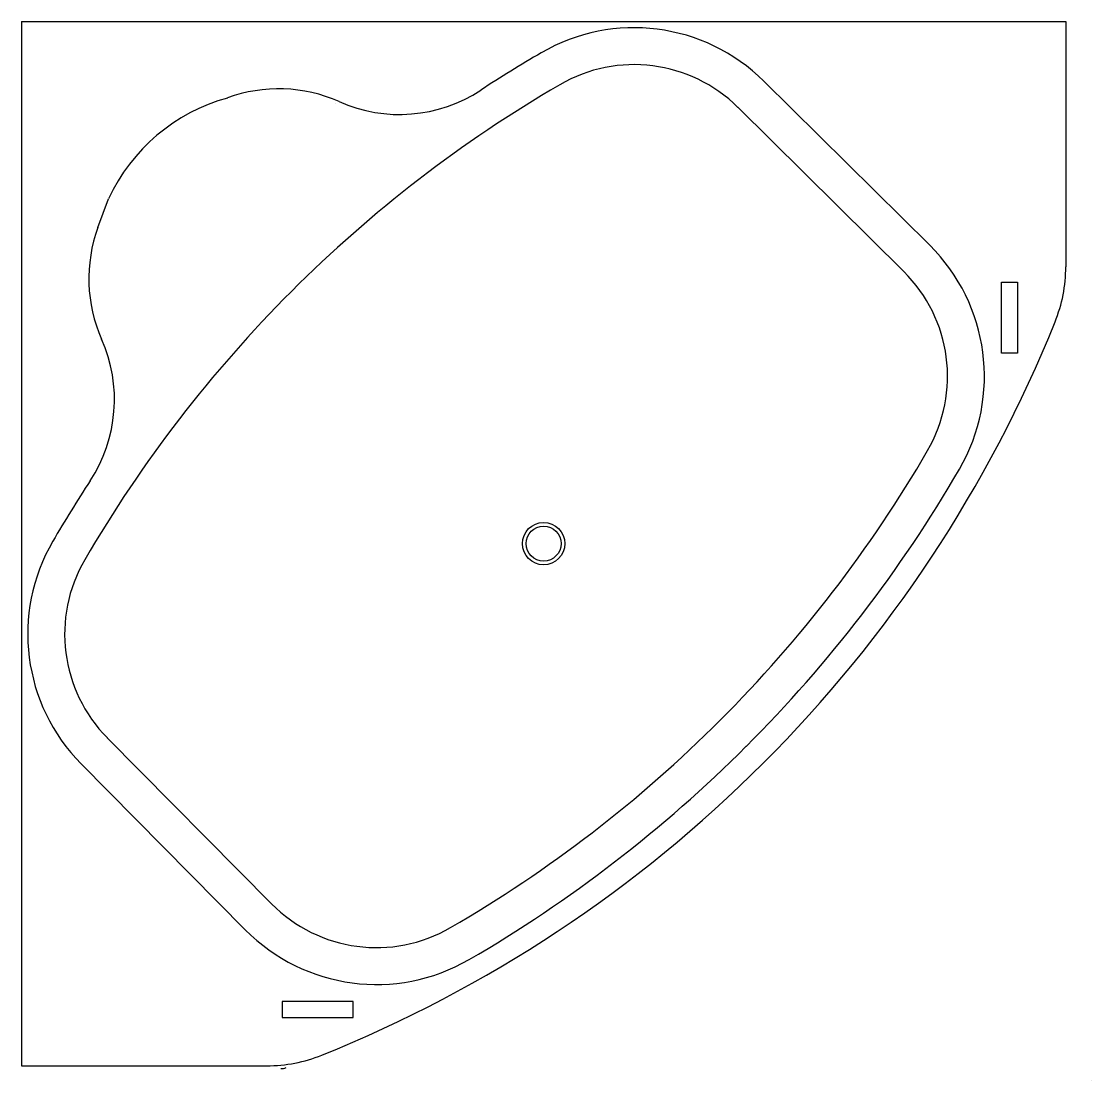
# Model space of a CAD drawing. Extents: x 0 to 145, y -2 to 141.
import ezdxf

# ---------------------------------------------------------------- set-up
doc = ezdxf.new("R2010")
doc.units = 0
doc.header["$LTSCALE"] = 50
doc.header["$MEASUREMENT"] = 0
doc.layers.get('0').update_dxf_attribs({"linetype": 'CONTINUOUS'})

msp = doc.modelspace()

# ---------------------------------------------------------------- linework, layer by layer
at = {"color": 0, "linetype": 'ByBlock'}
for p, q in [((0, 141.5), (0, 0)), ((0, 141.5), (141.5, 141.5)), ((141.5, 141.5), (141.5, 108.26)), ((100.6, 133.41), (123.07, 111.17)), ((42.55, 130.41), (42.55, 130.41)), ((97.08, 129.86), (119.55, 107.62)), ((10.37, 113.57), (11.8, 117.48)), ((11.09, 98.95), (11.09, 98.95)), ((11.64, 44.42), (33.88, 21.95)), ((8.09, 40.9), (30.33, 18.43)), ((0, 0), (33.24, 0)), ((145, -2), (145, -2)), ((145, -2), (145, -2))]:
    msp.add_line(p, q, dxfattribs=at)
for points in [[(132.8, 96.56), (132.8, 106.16), (134.94, 106.16), (134.94, 96.56)], [(44.94, 8.7), (35.34, 8.7), (35.34, 6.56), (44.94, 6.56)]]:
    msp.add_lwpolyline(points, close=True, dxfattribs=at)
for radius in [2.87, 2.37]:
    msp.add_circle((70.75, 70.75), radius, dxfattribs=at)
for centre, radius, start, end in [((83.01, 115.64), 25, 45.2979, 120.222), ((162.81, -21.35), 183.54, 120.222, 123.2244), ((83.01, 115.64), 20, 45.2979, 120.222), ((34.88, 112.32), 20.05, 65.9648, 110.3117), ((162.81, -21.35), 178.54, 120.222, 134.992), ((51.23, 148.94), 20.05, 245.9234, 303.3302), ((34.58, 106.92), 25.1, 105.3785, 155.1297), ((29.18, 106.62), 20.05, 159.7118, 204.0352), ((105.48, 93.4), 25, 329.8395, 45.2979), ((105.48, 93.4), 20, 329.8395, 45.2979), ((121.5, 108.26), 20, 338.0297, 0), ((162.85, -21.31), 178.54, 135.008, 149.778), ((-26.45, 167.95), 179.54, 315, 338.0297), ((-7.44, 90.27), 20.05, 326.6698, 24.0766), ((-31.59, 173.05), 178.54, 315.008, 329.8395), ((-31.59, 173.05), 183.54, 315.0078, 329.8395), ((162.85, -21.31), 183.54, 146.7756, 149.778), ((25.86, 58.49), 25, 149.778, 224.7021), ((25.86, 58.49), 20, 149.778, 224.7021), ((-31.55, 173.09), 178.54, 300.1605, 314.992), ((-31.55, 173.09), 183.54, 300.1605, 314.9922), ((-26.45, 167.95), 179.54, 291.9703, 315), ((48.1, 36.02), 20, 224.7021, 300.1605), ((48.1, 36.02), 25, 224.7021, 300.1605), ((33.24, 20), 20, 270, 291.9703), ((35.18, 1.63), 2, 269.4042, 290.2179)]:
    msp.add_arc(centre, radius, start, end, dxfattribs=at)

doc.saveas('drawing.dxf')
